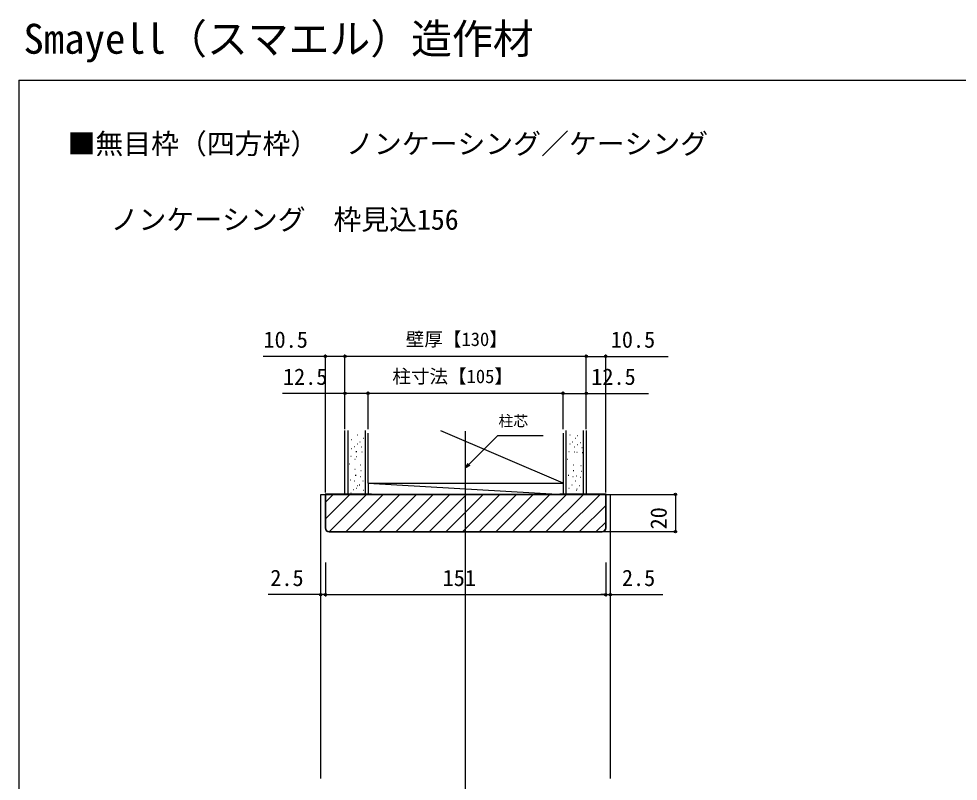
# Model space of a CAD drawing. Units: millimetres, scale not verified. Extents: x -525 to 525, y -784 to 780.
# Drawn here: x -525 to -19, y 369 to 780 of the extents above; entities that cross this region are included whole.
import ezdxf
from ezdxf.enums import TextEntityAlignment as Align

# ---------------------------------------------------------------- set-up
doc = ezdxf.new("R2010")
doc.units = ezdxf.units.MM
doc.header["$LTSCALE"] = 4
for name, color, linetype in [('0-1_USER1', 3, 'Continuous'), ('0-3_YKK_12', 2, 'Continuous'), ('0-4_YKK_D', 6, 'Continuous'), ('0-5_YKK_ZWAK', 7, 'Continuous'), ('0-6_YSS_K', 3, 'Continuous'), ('0-7_YSS_KE', 3, 'Continuous')]:
    doc.layers.add(name, color=color, linetype=linetype)
doc.styles.add('ＭＳ ゴシック', font='')
doc.styles.get('ＭＳ ゴシック').set_extended_font_data('MS Gothic')

msp = doc.modelspace()

# ---------------------------------------------------------------- linework, layer by layer
at = {"layer": '0-3_YKK_12'}
for p, q in [((-284.301, 211.668), (-284.301, 557.382)), ((-362.301, 523.382), (-206.301, 523.382)), ((-362.301, 370.382), (-362.301, 523.382)), ((-206.301, 370.382), (-206.301, 523.382))]:
    msp.add_line(p, q, dxfattribs=at)
at = {"layer": '0-4_YKK_D'}
for p, q in [((-359.801, 524.382), (-359.801, 598.753)), ((-349.301, 558.56), (-349.301, 598.753)), ((-219.301, 597.753), (-349.301, 597.753)), ((-219.301, 558.56), (-219.301, 598.753)), ((-208.801, 524.382), (-208.801, 598.753)), ((-349.301, 558.753), (-349.301, 578.753)), ((-336.801, 558.56), (-336.801, 578.753)), ((-336.801, 558.753), (-336.801, 578.753)), ((-231.801, 577.753), (-336.801, 577.753)), ((-231.801, 558.56), (-231.801, 578.753)), ((-231.801, 558.753), (-231.801, 578.753)), ((-219.301, 558.753), (-219.301, 578.753)), ((-207.801, 523.382), (-170.301, 523.382)), ((-171.301, 523.382), (-171.301, 503.382)), ((-209.801, 503.382), (-170.301, 503.382)), ((-359.801, 486.671), (-359.801, 468.382)), ((-359.801, 486.671), (-359.801, 468.382)), ((-208.801, 486.671), (-208.801, 468.382)), ((-208.801, 486.671), (-208.801, 468.382)), ((-362.301, 469.382), (-390.628, 469.382)), ((-359.801, 469.382), (-362.301, 469.382)), ((-359.801, 469.382), (-208.801, 469.382)), ((-359.801, 469.382), (-357.251, 469.382)), ((-208.801, 469.382), (-211.351, 469.382)), ((-208.801, 469.382), (-206.301, 469.382)), ((-206.301, 469.382), (-177.974, 469.382))]:
    msp.add_line(p, q, dxfattribs=at)
for points in [[(-349.301, 597.753), (-359.801, 597.753), (-393.351, 597.753)], [(-219.301, 597.753), (-208.801, 597.753), (-175.251, 597.753)], [(-336.801, 577.753), (-349.301, 577.753), (-382.851, 577.753)], [(-231.801, 577.753), (-219.301, 577.753), (-185.751, 577.753)], [(-284.301, 537.717), (-282.497, 539.52), (-266.942, 555.075), (-242.55, 555.075)], [(-282.014, 539.037), (-284.301, 537.717), (-282.981, 540.003)]]:
    msp.add_lwpolyline(points, dxfattribs=at)
for centre in [(-359.801, 597.753), (-349.301, 597.753), (-349.301, 597.753), (-219.301, 597.753), (-219.301, 597.753), (-208.801, 597.753), (-349.301, 577.753), (-336.801, 577.753), (-336.801, 577.753), (-231.801, 577.753), (-231.801, 577.753), (-219.301, 577.753), (-171.301, 523.382), (-171.301, 503.382), (-362.301, 469.382), (-359.801, 469.382), (-359.801, 469.382), (-208.801, 469.382), (-208.801, 469.382), (-206.301, 469.382)]:
    msp.add_circle(centre, 0.637, dxfattribs=at)
at = {"layer": '0-5_YKK_ZWAK'}
for q in [(-525, -783.5), (525, 746.5)]:
    msp.add_line((-525, 746.5), q, dxfattribs=at)
at = {"layer": '0-6_YSS_K'}
for p, q in [((-349.301, 523.382), (-349.301, 557.753)), ((-347.801, 557.753), (-347.801, 523.382)), ((-338.301, 523.382), (-338.301, 557.753)), ((-231.801, 529.382), (-297.549, 557.56)), ((-230.301, 557.753), (-230.301, 523.382)), ((-220.801, 523.382), (-220.801, 557.753)), ((-219.301, 557.753), (-219.301, 523.382)), ((-345.757, 553.045), (-345.557, 553.045)), ((-342.666, 555.542), (-342.466, 555.542)), ((-339.526, 553.635), (-339.326, 553.635)), ((-336.801, 529.382), (-336.801, 556.408)), ((-231.801, 556.408), (-231.801, 529.382)), ((-228.166, 555.542), (-227.966, 555.542)), ((-225.026, 553.635), (-224.826, 553.635)), ((-224.006, 555.185), (-223.806, 555.185)), ((-220.866, 553.279), (-220.666, 553.279)), ((-345.757, 548.111), (-345.557, 548.111)), ((-344.299, 549.12), (-344.099, 549.12)), ((-342.666, 550.607), (-342.466, 550.607)), ((-341.209, 551.617), (-341.009, 551.617)), ((-340.311, 548.925), (-340.111, 548.925)), ((-228.166, 550.607), (-227.966, 550.607)), ((-226.709, 551.617), (-226.509, 551.617)), ((-225.811, 548.925), (-225.611, 548.925)), ((-224.006, 550.251), (-223.806, 550.251)), ((-222.548, 551.26), (-222.348, 551.26)), ((-221.651, 548.569), (-221.451, 548.569)), ((-346.206, 544.074), (-346.006, 544.074)), ((-343.9, 542.309), (-343.7, 542.309)), ((-343.402, 546.429), (-343.202, 546.429)), ((-343.29, 543.738), (-343.09, 543.738)), ((-343.115, 546.57), (-342.915, 546.57)), ((-340.199, 546.234), (-339.999, 546.234)), ((-229.4, 542.309), (-229.2, 542.309)), ((-228.615, 546.57), (-228.415, 546.57)), ((-225.699, 546.234), (-225.499, 546.234)), ((-224.454, 546.214), (-224.254, 546.214)), ((-221.539, 545.877), (-221.339, 545.877)), ((-346.991, 539.813), (-346.791, 539.813)), ((-343.963, 536.897), (-343.763, 536.897)), ((-340.872, 539.393), (-340.672, 539.393)), ((-226.372, 539.393), (-226.172, 539.393)), ((-222.212, 539.037), (-222.012, 539.037)), ((-343.851, 533.757), (-343.651, 533.757)), ((-343.451, 533.786), (-343.251, 533.786)), ((-341.096, 533.113), (-340.896, 533.113)), ((-340.76, 536.253), (-340.56, 536.253)), ((-228.951, 533.786), (-228.751, 533.786)), ((-226.596, 533.113), (-226.396, 533.113)), ((-226.26, 536.253), (-226.06, 536.253)), ((-224.791, 533.429), (-224.591, 533.429)), ((-222.436, 532.757), (-222.236, 532.757)), ((-222.099, 535.897), (-221.899, 535.897)), ((-346.542, 531.29), (-346.342, 531.29)), ((-344.187, 530.617), (-343.987, 530.617)), ((-343.115, 526.721), (-342.915, 526.721)), ((-342.729, 528.15), (-342.529, 528.15)), ((-341.545, 528.515), (-341.345, 528.515)), ((-339.639, 530.646), (-339.439, 530.646)), ((-336.801, 529.382), (-231.801, 529.382)), ((-336.801, 529.382), (-231.801, 523.382)), ((-336.801, 529.382), (-231.801, 529.382)), ((-336.801, 529.382), (-336.801, 523.382)), ((-231.801, 529.382), (-231.801, 523.382)), ((-228.615, 526.721), (-228.415, 526.721)), ((-227.045, 528.515), (-226.845, 528.515)), ((-225.139, 530.646), (-224.939, 530.646)), ((-224.454, 526.364), (-224.254, 526.364)), ((-222.884, 528.159), (-222.684, 528.159)), ((-220.978, 530.289), (-220.778, 530.289)), ((-359.801, 519.152), (-355.571, 523.382)), ((-359.801, 510.172), (-346.591, 523.382)), ((-357.61, 503.382), (-337.61, 523.382)), ((-349.301, 523.382), (-336.801, 523.382)), ((-219.801, 523.382), (-348.801, 523.382)), ((-348.63, 503.382), (-328.63, 523.382)), ((-346.206, 524.225), (-346.006, 524.225)), ((-344.636, 526.019), (-344.436, 526.019)), ((-339.65, 503.382), (-319.65, 523.382)), ((-339.302, 525.712), (-339.102, 525.712)), ((-336.801, 523.382), (-231.801, 523.382)), ((-335.001, 523.382), (-335.001, 523.582)), ((-330.669, 503.382), (-310.669, 523.382)), ((-321.689, 503.382), (-301.689, 523.382)), ((-312.709, 503.382), (-292.709, 523.382)), ((-303.729, 503.382), (-283.729, 523.382)), ((-294.748, 503.382), (-274.748, 523.382)), ((-285.768, 503.382), (-265.768, 523.382)), ((-276.788, 503.382), (-256.788, 523.382)), ((-267.808, 503.382), (-247.808, 523.382)), ((-258.827, 503.382), (-238.827, 523.382)), ((-249.847, 503.382), (-229.847, 523.382)), ((-240.867, 503.382), (-220.867, 523.382)), ((-233.601, 523.582), (-233.601, 523.382)), ((-231.887, 503.382), (-211.887, 523.382)), ((-231.801, 523.382), (-219.301, 523.382)), ((-224.802, 525.712), (-224.602, 525.712)), ((-222.906, 503.382), (-208.801, 517.488)), ((-213.926, 503.382), (-208.801, 508.507)), ((-357.801, 503.182), (-210.801, 503.182))]:
    msp.add_line(p, q, dxfattribs=at)
for points in [[(-335.001, 523.582), (-360.001, 523.582), (-360.001, 505.382)], [(-208.601, 505.382), (-208.601, 523.582), (-233.601, 523.582)]]:
    msp.add_lwpolyline(points, dxfattribs=at)
for centre, start, end in [((-357.801, 505.382), 180, 270), ((-210.801, 505.382), 270, 0)]:
    msp.add_arc(centre, 2.2, start, end, dxfattribs=at)
at = {"layer": '0-7_YSS_KE'}
msp.add_line((-357.801, 503.382), (-210.801, 503.382), dxfattribs=at)
msp.add_lwpolyline([(-208.801, 505.382), (-208.801, 523.382), (-359.801, 523.382), (-359.801, 505.382)], dxfattribs=at)
for centre, start, end in [((-357.801, 505.382), 180, 270), ((-210.801, 505.382), 270, 0)]:
    msp.add_arc(centre, 2, start, end, dxfattribs=at)

# ---------------------------------------------------------------- texts
at = {"layer": '0-1_USER1', "style": 'ＭＳ ゴシック'}
for s, height, p in [('Smayell（スマエル）造作材', 16.13, (-522.462, 755.93)), ('■無目枠（四方枠）\u3000ノンケーシング／ケーシング', 11, (-498.741, 703.499)), (' ノンケーシング\u3000枠見込156', 11, (-483, 662.665))]:
    msp.add_text(s, height=height, dxfattribs=at).set_placement(p, align=Align.BOTTOM_LEFT)
at = {"layer": '0-4_YKK_D', "style": 'ＭＳ ゴシック'}
for s, height, p in [('10.5', 8.798, (-393.192, 599.753)), ('壁厚【130】', 7.331, (-316.517, 601.117)), ('10.5', 8.798, (-206.092, 599.753)), ('12.5', 8.798, (-382.692, 579.753)), ('柱寸法【105】', 7.331, (-323.761, 581.117)), ('12.5', 8.798, (-216.592, 579.753)), ('柱芯', 5.865, (-266.612, 558.284)), ('2.5', 8.798, (-389.515, 471.382)), ('151', 8.798, (-296.676, 471.382)), ('2.5', 8.798, (-200.087, 471.382))]:
    msp.add_text(s, height=height, dxfattribs=at).set_placement(p, align=Align.BOTTOM_LEFT)
msp.add_text('20', height=8.798, rotation=90, dxfattribs=at).set_placement((-173.301, 504.519), align=Align.BOTTOM_LEFT)

doc.saveas('drawing.dxf')
